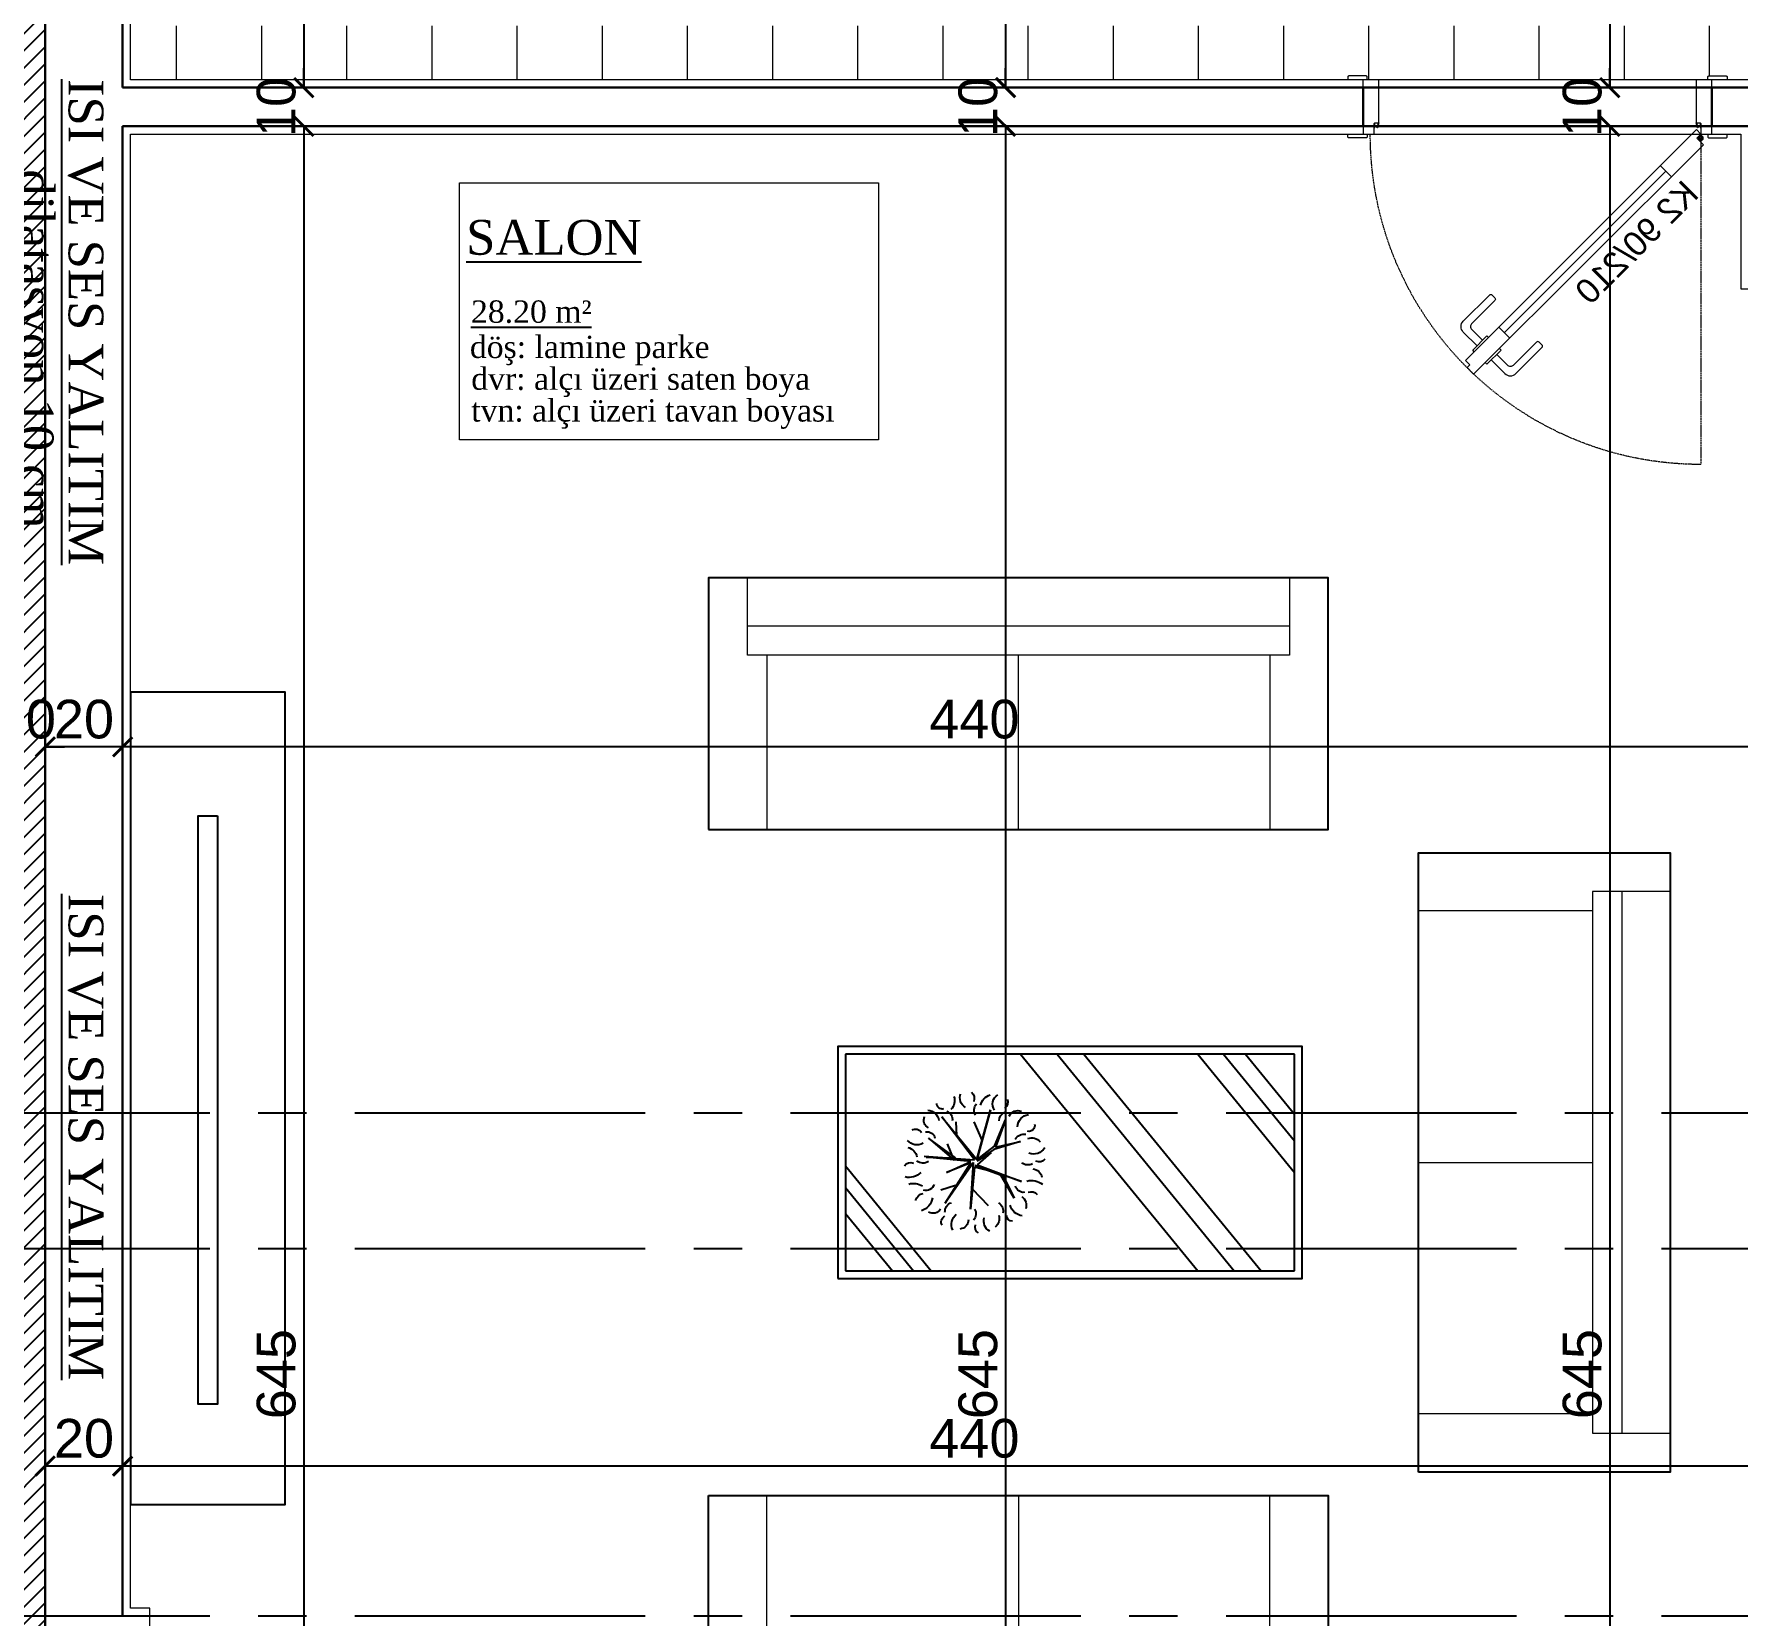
# Model space of a CAD drawing. Header units: millimetres. Extents: x 2778 to 13672, y 1832 to 5175.
# Drawn here: x 11923.3 to 12363.4, y 2770.2 to 3179.1 of the extents above; entities that cross this region are included whole.
import ezdxf

# ---------------------------------------------------------------- set-up
doc = ezdxf.new("R2010")
doc.units = ezdxf.units.MM
for name, pattern in [('CENTER2', [112.5, 75, -12.5, 12.5, -12.5]), ('DASHDOT2', [12.7, 6.35, -3.175, 0, -3.175]), ('DOTX2', [0.5, 0, -0.5])]:
    doc.linetypes.add(name, pattern=pattern)
for name, color, linetype in [('0-HSL-HTC', 7, 'Continuous'), ('7-DCR-FRN', 8, 'Continuous'), ('Yazi', 7, 'Continuous')]:
    doc.layers.add(name, color=color, linetype=linetype)
for name, color, linetype, lineweight in [('aks', 251, 'DASHDOT2', 35), ('duvar', 232, 'Continuous', 30), ('ince', 37, 'Continuous', 0), ('iz', 1, 'DOTX2', 20), ('kapı', 3, 'Continuous', 18), ('sıva iç', 21, 'Continuous', 0), ('yazı', 11, 'Continuous', 20), ('z - tarama', 251, 'Continuous', 18), ('ölçü dış', 192, 'Continuous', 20), ('ÖLÇÜ İÇ', 7, 'Continuous', 9)]:
    doc.layers.add(name, color=color, linetype=linetype, lineweight=lineweight)
doc.styles.get("Standard").update_dxf_attribs({"font": 'arial.ttf'})
doc.styles.add('Times roman', font='times.ttf')
doc.dimstyles.new('zulay iç ölçü', dxfattribs={"dimtxt": 10, "dimasz": 5, "dimexe": 0.18, "dimexo": 0, "dimgap": 2, "dimtad": 3, "dimdec": 0, "dimzin": 0, "dimdsep": 46, "dimtxsty": 'Standard', "dimblk": 'ARCHTICK', "dimcen": 0.09, "dimse1": 1, "dimse2": 1, "dimadec": 0, "dimazin": 0, "dimtfac": 1, "dimtdec": 0, "dimtix": 1, "dimtofl": 0, "dimtmove": 0, "dimatfit": 3, "dimldrblk": 'ARCHTICK', "dimfxl": 1, "dimtolj": 1, "dimtzin": 0, "dimarcsym": 0})

# ---------------------------------------------------------------- blocks, each defined once
blk = doc.blocks.new('sadsfsfsf')
at = {"layer": 'ince'}
for p, q in [((0.7, 0), (-0.7, 0)), ((0, 0.7), (0, -0.7))]:
    blk.add_line(p, q, dxfattribs=at)
for radius in [0.6, 0.45]:
    blk.add_circle((0, 0), radius, dxfattribs=at)
blk = doc.blocks.new('eddeded')
at = {"layer": 'duvar'}
for p, q in [((-48.21, 54.38), (-38.21, 54.38)), ((-48.21, -35.62), (-38.21, -35.62))]:
    blk.add_line(p, q, dxfattribs=at)
at = {"layer": 'ince'}
blk.add_line((-26.6, -23.78), (15.13, 17.96), dxfattribs=at)
for points in [[(-50.21, 53.38), (-50.96, 53.38, -0.414214), (-51.21, 53.63), (-51.21, 58.13, -0.414214), (-50.96, 58.38), (-50.21, 58.38)], [(-36.21, 53.38), (-35.46, 53.38, 0.414214), (-35.21, 53.63), (-35.21, 58.13, 0.414214), (-35.46, 58.38), (-36.21, 58.38)], [(-50.21, -34.62), (-50.96, -34.62, 0.414214), (-51.21, -34.87), (-51.21, -39.37, 0.414214), (-50.96, -39.62), (-50.21, -39.62)], [(-36.21, -34.62), (-35.46, -34.62, -0.414214), (-35.21, -34.87), (-35.21, -39.37, -0.414214), (-35.46, -39.62), (-36.21, -39.62)]]:
    blk.add_lwpolyline(points, format="xyb", dxfattribs=at)
for points in [[(-39.11, 51.33), (-39.11, 50.38), (-37.81, 50.68), (-37.81, 50.81, -0.112206), (-37.91, 50.76), (-38.72, 50.57, -0.482314), (-39.02, 50.82), (-39.02, 51.24, -0.414214), (-38.77, 51.49), (-37.97, 51.49, -0.170049), (-37.81, 51.43), (-37.81, 51.58), (-38.86, 51.58, 0.414214)], [(17.08, 23.59), (18.49, 25), (14.96, 28.54, 0.414214), (12.13, 28.54), (5.41, 21.82, 0.414214), (5.41, 21.11), (6.12, 20.4, 0.414214), (6.83, 20.4), (12.84, 26.41, -0.414214), (14.25, 26.41)], [(20.76, 19.91), (22.17, 21.32), (25.71, 17.79, -0.414214), (25.71, 14.96), (18.99, 8.24, -0.414214), (18.28, 8.24), (17.58, 8.95, -0.414214), (17.58, 9.66), (23.59, 15.67, 0.414214), (23.59, 17.08)], [(-39.11, -31.62), (-39.11, -32.57, 0.414214), (-38.86, -32.82), (-37.81, -32.82), (-37.81, -32.67, -0.170049), (-37.97, -32.73), (-38.77, -32.73, -0.414214), (-39.02, -32.48), (-39.02, -32.06, -0.482314), (-38.72, -31.81), (-37.91, -32, -0.112206), (-37.81, -32.05), (-37.81, -31.92)]]:
    blk.add_lwpolyline(points, format="xyb", close=True, dxfattribs=at)
for points in [[(20.04, 25.7), (19.62, 26.12), (15.96, 22.47), (16.38, 22.04)], [(22.87, 22.87), (23.29, 22.44), (19.64, 18.79), (19.21, 19.21)]]:
    blk.add_lwpolyline(points, dxfattribs=at)
at = {"layer": 'iz', "ltscale": 0.1}
for p, q in [((-48.21, -35.62), (-48.21, 54.38)), ((-38.21, -35.62), (-38.21, 54.38)), ((-36.21, -32.82), (49.19, -32.82))]:
    blk.add_line(p, q, dxfattribs=at)
blk.add_arc((-36.22, -32.83), 85.41, 0.0042, 89.9958, dxfattribs=at)
at = {"layer": 'kapı'}
for p, q in [((13.72, 19.37), (16.54, 16.54)), ((-28.02, -22.36), (-25.19, -25.19))]:
    blk.add_line(p, q, dxfattribs=at)
for points in [[(-36.21, 54.38), (-36.21, 51.58), (-38.86, 51.58, 0.414214), (-39.11, 51.33), (-39.11, 50.38), (-50.21, 50.38), (-50.21, 54.38)], [(-50.21, -35.62), (-50.21, -31.62), (-39.11, -31.62), (-39.11, -32.57, 0.414214), (-38.86, -32.82), (-36.21, -32.82), (-36.21, -35.62), (-36.21, -35.62)]]:
    blk.add_lwpolyline(points, format="xyb", dxfattribs=at)
blk.add_lwpolyline([(-36.21, -32.82), (-35.15, -31.76), (-33.46, -33.46), (25.87, 25.87), (24.17, 27.57), (23.47, 26.86), (22.33, 27.99), (-37.35, -31.69), (-36.21, -32.82)], dxfattribs=at)
at = {"layer": 'sıva iç'}
for p, q in [((-48.21, 54.38), (-50.21, 54.38)), ((-38.21, 54.38), (-36.21, 54.38)), ((-48.21, -35.62), (-50.21, -35.62)), ((-36.21, -35.62), (-38.21, -35.62))]:
    blk.add_line(p, q, dxfattribs=at)
at = {"layer": 'ölçü dış'}
blk.add_line((-38.21, -35.62), (-48.21, -35.62), dxfattribs=at)
at = {"layer": 'ince', "rotation": 90}
blk.add_blockref('sadsfsfsf', (-35.15, -32.82), dxfattribs=at)
at = {"layer": 'yazı'}
blk.add_text('K2 90/210', height=6.328, rotation=45, dxfattribs=at).set_placement((-20.24, -32.71))
blk = doc.blocks.new('*U35')
at = {"layer": '7-DCR-FRN'}
for p, q in [((-13.15, 58), (-28, 45.86)), ((-0.88, 58), (-28, 35.83)), ((-6.49, 58), (-28, 40.42)), ((28, 58), (-28, 58)), ((-28, 58), (-28, -58)), ((28, -58), (28, 58)), ((0.26, 25.6), (1.41, 37.17)), ((6.31, 36.53), (0.64, 29.93)), ((1.67, 37.69), (0.65, 24.69)), ((1.41, 37.17), (1.16, 29.54)), ((1.16, 29.54), (6.31, 36.53)), ((0, 24.95), (-10.54, 32.22)), ((-10.54, 32.22), (-0.13, 25.6)), ((-5.99, 29.58), (-7.12, 33.35)), ((-0.13, 25.6), (-2.57, 31.88)), ((-2.57, 31.88), (0.26, 25.6)), ((0.64, 29.93), (4.84, 31.63)), ((0.65, 24.69), (11.81, 33.07)), ((11.81, 33.07), (0.78, 24.08)), ((6.96, 29.2), (10.52, 29.43)), ((-1.17, 24.69), (-12.05, 25.72)), ((-12.05, 25.72), (0, 24.95)), ((-6.77, 25.25), (-11.09, 21.12)), ((-4.89, 12.51), (-0.78, 24.56)), ((-0.65, 23.95), (-4.89, 12.51)), ((-0.78, 24.56), (-3.46, 17.28)), ((-2.81, 18.14), (-1.17, 24.69)), ((2.56, 20.36), (-0.65, 23.95)), ((3.38, 19.62), (0.39, 23.95)), ((0.39, 23.95), (2.56, 20.36)), ((13.61, 20.5), (0.65, 24.08)), ((0.65, 24.08), (4.25, 19.5)), ((0.78, 24.08), (13.61, 20.5)), ((5.63, 22.62), (10.52, 24.7)), ((-9.22, 14.41), (-2.81, 18.14)), ((5.38, 12.78), (3.38, 19.62)), ((11.05, 16.64), (3.99, 19.24)), ((3.99, 19.24), (5.38, 12.78)), ((4.25, 19.5), (11.05, 16.64)), ((-3.46, 17.28), (-9.22, 14.41)), ((28, 12.76), (-28, -33.02)), ((28, 3.34), (-28, -42.44)), ((28, -3.59), (-28, -49.37)), ((28, -33.01), (-2.56, -58)), ((28, -39.69), (5.6, -58)), ((28, -45.34), (12.52, -58)), ((-28, -58), (28, -58))]:
    blk.add_line(p, q, dxfattribs=at)
blk.add_lwpolyline([(-30, 60), (-30, -60), (30, -60), (30, 60)], close=True, dxfattribs=at)
blk.add_lwpolyline([(-30, 60), (-30, -60), (30, -60), (30, 60)], close=True, dxfattribs=at)
at = {"layer": '7-DCR-FRN', "extrusion": (0, 0, -1)}
for centre, major_axis, start_param, end_param in [((-10.42, 37.44), (1.76, 1.76), -0.540488, 0.582887), ((-9.63, 40.39), (2.99, 2.99), 0.495607, 1.356514), ((0.32, 41.56), (2.97, 2.97), 3.119665, 4.17552), ((-1.97, 41.19), (1.37, 1.37), -0.168576, 1.180577), ((0.94, 42.5), (2.13, 2.13), 0.99899, 2.174975), ((7.63, 39.52), (-2.18, 2.18), 4.963816, 6.399957), ((6.98, 39.87), (-1.18, 1.18), 1.775821, 3.472355), ((-10.78, 35.44), (-1.67, 1.67), 4.494462, 5.97098), ((-8.38, 39.81), (3.08, 3.08), 2.534785, 3.58455), ((-5.15, 37.17), (1.5, 1.5), 2.597457, 4.255739), ((2.26, 37.93), (-1.73, 1.73), 4.894894, 6.209265), ((5.86, 36.89), (1.46, 1.46), 0.588849, 2.139269), ((10.9, 35.62), (-1.52, 1.52), 5.94085, 7.533141), ((10.51, 36.89), (-2.14, 2.14), 2.412933, 3.806953), ((-16, 27.21), (-2.4, 2.4), 0.343258, 1.666965), ((-15.38, 31.6), (-1.17, 1.17), 0.260288, 1.930326), ((-12.71, 29.84), (-1.73, 1.73), 0.71489, 2.029848), ((11.13, 32.71), (-1.65, 1.65), 2.748968, 4.071251), ((15.17, 33.03), (0.963, 0.963), 3.637708, 5.574611), ((-14.78, 28.65), (1.72, 1.72), 2.359421, 3.812742), ((15.94, 32.92), (2.21, 2.21), 2.001057, 3.151731), ((16.74, 25.48), (2.09, 2.09), 4.465952, 5.85576), ((-16.74, 22.85), (1.17, 1.17), 4.417954, 5.883919), ((-15.15, 19.26), (2.13, 2.13), 4.435356, 5.7884), ((-13.29, 26.69), (1.7, 1.7), 1.811769, 3.074319), ((13.49, 22.17), (-1.83, 1.83), 0.269504, 1.469985), ((14.15, 19.74), (2.41, 2.41), -0.596761, 0.530229), ((16.53, 27.04), (1.65, 1.65), 1.556652, 2.67951), ((-14.51, 21.04), (1.97, 1.97), 2.029873, 3.258277), ((-12.55, 19.63), (-1.68, 1.68), 2.857787, 4.168751), ((10.84, 15.96), (1.63, 1.63), -0.835936, 0.386912), ((15.1, 17.31), (-1.9, 1.9), 0.1729, 1.85548), ((-13.63, 14.85), (1.1, 1.1), 3.912813, 5.455212), ((-10.22, 11.93), (-2.53, 2.53), 5.610896, 6.838603), ((-5.56, 12), (-1.53, 1.53), 5.385771, 6.799513), ((4.4, 11.7), (2.09, 2.09), -0.212594, 0.90159), ((9.15, 10.24), (-2.32, 2.32), 0.812708, 2.215848), ((11.02, 13.49), (-1.7, 1.7), 1.193932, 2.764391), ((15.62, 18.16), (-1.52, 1.52), 3.608489, 4.799895), ((-11.12, 14.28), (-2.11, 2.11), 3.030383, 4.209272), ((-9.53, 9.98), (1.4, 1.4), 0.378865, 1.679355), ((-9.2, 9.93), (-3.22, 3.22), 2.096822, 3.023848), ((-4.24, 9.84), (-1.84, 1.84), 2.447851, 3.758583), ((1.67, 10.9), (1.64, 1.64), 3.381045, 4.65182), ((5.54, 9.37), (2.37, 2.37), 2.915554, 4.30502), ((3.55, 9.86), (-1.98, 1.98), 1.99053, 3.233966), ((9.55, 10.6), (-1.07, 1.07), 3.690915, 5.731825), ((2.08, 7.93), (1.36, 1.36), 3.048732, 4.380826)]:
    blk.add_ellipse(centre, major_axis=major_axis, ratio=1, start_param=start_param, end_param=end_param, dxfattribs=at)
blk = doc.blocks.new('*U27')
at = {"layer": '7-DCR-FRN'}
blk.add_lwpolyline([(0, 10), (160, 10), (160, 75), (0, 75)], close=True, dxfattribs=at)
at = {"layer": '7-DCR-FRN', "lineweight": 9, "flags": 128}
blk.add_lwpolyline([(0, 10), (160, 10), (160, 75), (0, 75)], close=True, dxfattribs=at)
blk.add_lwpolyline([(0, 10), (160, 10), (160, 75), (0, 75)], close=True, dxfattribs=at)
for points in [[(10, 55), (10, 75)], [(150, 75), (150, 75), (150, 55), (150, 55)], [(150, 62.5), (10, 62.5)], [(150, 55), (10, 55)], [(15, 55), (15, 10)], [(80, 10), (80, 55)], [(145, 55), (145, 10)]]:
    blk.add_lwpolyline(points, dxfattribs=at)
blk = doc.blocks.new('*U29')
at = {"layer": '7-DCR-FRN'}
blk.add_lwpolyline([(0, 0), (210, 0), (210, 40), (0, 40)], close=True, dxfattribs=at)
blk.add_lwpolyline([(32, 22.5), (184, 22.5), (184, 17.5), (32, 17.5), (32, 22.5)], dxfattribs=at)
blk = doc.blocks.new('_ArchTick')
at = {"color": 0, "linetype": 'ByBlock', "const_width": 0.15}
blk.add_lwpolyline([(-0.5, -0.5), (0.5, 0.5)], dxfattribs=at)
blk = doc.blocks.new('*D3028')
at = {"layer": 'Defpoints', "color": 0, "transparency": 16777216}
for p in [(11991.29, 3645.23), (11992.97, 3165.23), (11992.97, 3165.23)]:
    blk.add_point(p, dxfattribs=at)
at = {"layer": 'ÖLÇÜ İÇ', "color": 0, "lineweight": -2, "transparency": 16777216}
blk.add_line((11992.97, 3645.23), (11992.97, 3165.23), dxfattribs=at)
at = {"layer": 'ÖLÇÜ İÇ', "color": 0, "lineweight": -2, "transparency": 16777216, "xscale": 5, "yscale": 5, "zscale": 5}
for p, rotation in [((11992.97, 3645.23), 90), ((11992.97, 3165.23), 270)]:
    blk.add_blockref('_ArchTick', p, dxfattribs=dict(at, rotation=rotation))
at = {"layer": 'ÖLÇÜ İÇ', "color": 0, "transparency": 16777216, "insert": (11985.87, 3405.23), "char_height": 10, "attachment_point": 5, "rotation": 90}
blk.add_mtext('\\A1;480', dxfattribs=at)
blk = doc.blocks.new('*D3029')
at = {"layer": 'Defpoints', "color": 0, "transparency": 16777216}
for p in [(11992.97, 3165.23), (11992.97, 3155.23), (11992.97, 3155.23)]:
    blk.add_point(p, dxfattribs=at)
at = {"layer": 'ÖLÇÜ İÇ', "color": 0, "lineweight": -2, "transparency": 16777216}
for p, q in [((11992.97, 3165.23), (11992.97, 3170.23)), ((11992.97, 3155.23), (11992.97, 3150.23))]:
    blk.add_line(p, q, dxfattribs=at)
at = {"layer": 'ÖLÇÜ İÇ', "color": 0, "lineweight": -2, "transparency": 16777216, "xscale": 5, "yscale": 5, "zscale": 5}
for p, rotation in [((11992.97, 3165.23), 270), ((11992.97, 3155.23), 90)]:
    blk.add_blockref('_ArchTick', p, dxfattribs=dict(at, rotation=rotation))
at = {"layer": 'ÖLÇÜ İÇ', "color": 0, "transparency": 16777216, "insert": (11985.87, 3160.23), "char_height": 10, "attachment_point": 5, "rotation": 90}
blk.add_mtext('\\A1;10', dxfattribs=at)
blk = doc.blocks.new('*D3030')
at = {"layer": 'Defpoints', "color": 0, "transparency": 16777216}
for p in [(11992.97, 3155.23), (11992.97, 2510.23), (11992.97, 2510.23)]:
    blk.add_point(p, dxfattribs=at)
at = {"layer": 'ÖLÇÜ İÇ', "color": 0, "lineweight": -2, "transparency": 16777216}
blk.add_line((11992.97, 3155.23), (11992.97, 2510.23), dxfattribs=at)
at = {"layer": 'ÖLÇÜ İÇ', "color": 0, "lineweight": -2, "transparency": 16777216, "xscale": 5, "yscale": 5, "zscale": 5}
for p, rotation in [((11992.97, 3155.23), 90), ((11992.97, 2510.23), 270)]:
    blk.add_blockref('_ArchTick', p, dxfattribs=dict(at, rotation=rotation))
at = {"layer": 'ÖLÇÜ İÇ', "color": 0, "transparency": 16777216, "insert": (11985.87, 2832.73), "char_height": 10, "attachment_point": 5, "rotation": 90}
blk.add_mtext('\\A1;645', dxfattribs=at)
blk = doc.blocks.new('*D3038')
at = {"layer": 'Defpoints', "color": 0, "transparency": 16777216}
for p in [(12166.93, 3295.23), (12174.23, 3165.23), (12174.23, 3165.23)]:
    blk.add_point(p, dxfattribs=at)
at = {"layer": 'ÖLÇÜ İÇ', "color": 0, "lineweight": -2, "transparency": 16777216}
blk.add_line((12174.23, 3295.23), (12174.23, 3165.23), dxfattribs=at)
at = {"layer": 'ÖLÇÜ İÇ', "color": 0, "lineweight": -2, "transparency": 16777216, "xscale": 5, "yscale": 5, "zscale": 5}
for p, rotation in [((12174.23, 3295.23), 90), ((12174.23, 3165.23), 270)]:
    blk.add_blockref('_ArchTick', p, dxfattribs=dict(at, rotation=rotation))
at = {"layer": 'ÖLÇÜ İÇ', "color": 0, "transparency": 16777216, "insert": (12167.12, 3230.23), "char_height": 10, "attachment_point": 5, "rotation": 90}
blk.add_mtext('\\A1;130', dxfattribs=at)
blk = doc.blocks.new('*D3039')
at = {"layer": 'Defpoints', "color": 0, "transparency": 16777216}
for p in [(12174.23, 3165.23), (12174.23, 3155.23), (12174.23, 3155.23)]:
    blk.add_point(p, dxfattribs=at)
at = {"layer": 'ÖLÇÜ İÇ', "color": 0, "lineweight": -2, "transparency": 16777216}
for p, q in [((12174.23, 3165.23), (12174.23, 3170.23)), ((12174.23, 3155.23), (12174.23, 3150.23))]:
    blk.add_line(p, q, dxfattribs=at)
at = {"layer": 'ÖLÇÜ İÇ', "color": 0, "lineweight": -2, "transparency": 16777216, "xscale": 5, "yscale": 5, "zscale": 5}
for p, rotation in [((12174.23, 3165.23), 270), ((12174.23, 3155.23), 90)]:
    blk.add_blockref('_ArchTick', p, dxfattribs=dict(at, rotation=rotation))
at = {"layer": 'ÖLÇÜ İÇ', "color": 0, "transparency": 16777216, "insert": (12167.13, 3160.23), "char_height": 10, "attachment_point": 5, "rotation": 90}
blk.add_mtext('\\A1;10', dxfattribs=at)
blk = doc.blocks.new('*D3040')
at = {"layer": 'Defpoints', "color": 0, "transparency": 16777216}
for p in [(12174.23, 3155.23), (12174.23, 2510.23), (12174.23, 2510.23)]:
    blk.add_point(p, dxfattribs=at)
at = {"layer": 'ÖLÇÜ İÇ', "color": 0, "lineweight": -2, "transparency": 16777216}
blk.add_line((12174.23, 3155.23), (12174.23, 2510.23), dxfattribs=at)
at = {"layer": 'ÖLÇÜ İÇ', "color": 0, "lineweight": -2, "transparency": 16777216, "xscale": 5, "yscale": 5, "zscale": 5}
for p, rotation in [((12174.23, 3155.23), 90), ((12174.23, 2510.23), 270)]:
    blk.add_blockref('_ArchTick', p, dxfattribs=dict(at, rotation=rotation))
at = {"layer": 'ÖLÇÜ İÇ', "color": 0, "transparency": 16777216, "insert": (12167.13, 2832.73), "char_height": 10, "attachment_point": 5, "rotation": 90}
blk.add_mtext('\\A1;645', dxfattribs=at)
blk = doc.blocks.new('*D3045')
at = {"layer": 'Defpoints', "color": 0, "transparency": 16777216}
for p in [(12330.32, 3295.23), (12330.32, 3165.23), (12330.32, 3165.23)]:
    blk.add_point(p, dxfattribs=at)
at = {"layer": 'ÖLÇÜ İÇ', "color": 0, "lineweight": -2, "transparency": 16777216}
blk.add_line((12330.32, 3295.23), (12330.32, 3165.23), dxfattribs=at)
at = {"layer": 'ÖLÇÜ İÇ', "color": 0, "lineweight": -2, "transparency": 16777216, "xscale": 5, "yscale": 5, "zscale": 5}
for p, rotation in [((12330.32, 3295.23), 90), ((12330.32, 3165.23), 270)]:
    blk.add_blockref('_ArchTick', p, dxfattribs=dict(at, rotation=rotation))
at = {"layer": 'ÖLÇÜ İÇ', "color": 0, "transparency": 16777216, "insert": (12323.21, 3230.23), "char_height": 10, "attachment_point": 5, "rotation": 90}
blk.add_mtext('\\A1;130', dxfattribs=at)
blk = doc.blocks.new('*D3046')
at = {"layer": 'Defpoints', "color": 0, "transparency": 16777216}
for p in [(12330.32, 3165.23), (12330.32, 3155.23), (12330.32, 3155.23)]:
    blk.add_point(p, dxfattribs=at)
at = {"layer": 'ÖLÇÜ İÇ', "color": 0, "lineweight": -2, "transparency": 16777216}
for p, q in [((12330.32, 3165.23), (12330.32, 3170.23)), ((12330.32, 3155.23), (12330.32, 3150.23))]:
    blk.add_line(p, q, dxfattribs=at)
at = {"layer": 'ÖLÇÜ İÇ', "color": 0, "lineweight": -2, "transparency": 16777216, "xscale": 5, "yscale": 5, "zscale": 5}
for p, rotation in [((12330.32, 3165.23), 270), ((12330.32, 3155.23), 90)]:
    blk.add_blockref('_ArchTick', p, dxfattribs=dict(at, rotation=rotation))
at = {"layer": 'ÖLÇÜ İÇ', "color": 0, "transparency": 16777216, "insert": (12323.22, 3160.23), "char_height": 10, "attachment_point": 5, "rotation": 90}
blk.add_mtext('\\A1;10', dxfattribs=at)
blk = doc.blocks.new('*D3047')
at = {"layer": 'Defpoints', "color": 0, "transparency": 16777216}
for p in [(12330.32, 3155.23), (12330.32, 2510.23), (12330.32, 2510.23)]:
    blk.add_point(p, dxfattribs=at)
at = {"layer": 'ÖLÇÜ İÇ', "color": 0, "lineweight": -2, "transparency": 16777216}
blk.add_line((12330.32, 3155.23), (12330.32, 2510.23), dxfattribs=at)
at = {"layer": 'ÖLÇÜ İÇ', "color": 0, "lineweight": -2, "transparency": 16777216, "xscale": 5, "yscale": 5, "zscale": 5}
for p, rotation in [((12330.32, 3155.23), 90), ((12330.32, 2510.23), 270)]:
    blk.add_blockref('_ArchTick', p, dxfattribs=dict(at, rotation=rotation))
at = {"layer": 'ÖLÇÜ İÇ', "color": 0, "transparency": 16777216, "insert": (12323.22, 2832.73), "char_height": 10, "attachment_point": 5, "rotation": 90}
blk.add_mtext('\\A1;645', dxfattribs=at)
blk = doc.blocks.new('*D3156')
at = {"layer": 'Defpoints', "color": 0, "transparency": 16777216}
for p in [(11946.17, 2994.85), (11946.17, 2994.85), (12386.17, 2994.85)]:
    blk.add_point(p, dxfattribs=at)
at = {"layer": 'ÖLÇÜ İÇ', "color": 0, "lineweight": -2, "transparency": 16777216}
blk.add_line((12386.17, 2994.85), (11946.17, 2994.85), dxfattribs=at)
at = {"layer": 'ÖLÇÜ İÇ', "color": 0, "lineweight": -2, "transparency": 16777216, "xscale": 5, "yscale": 5, "zscale": 5, "rotation": 180}
blk.add_blockref('_ArchTick', (11946.17, 2994.85), dxfattribs=at)
at = {"layer": 'ÖLÇÜ İÇ', "color": 0, "lineweight": -2, "transparency": 16777216, "xscale": 5, "yscale": 5, "zscale": 5}
blk.add_blockref('_ArchTick', (12386.17, 2994.85), dxfattribs=at)
at = {"layer": 'ÖLÇÜ İÇ', "color": 0, "transparency": 16777216, "insert": (12166.17, 3001.95), "char_height": 10, "attachment_point": 5}
blk.add_mtext('\\A1;440', dxfattribs=at)
blk = doc.blocks.new('*D3157')
at = {"layer": 'Defpoints', "color": 0, "transparency": 16777216}
for p in [(11926.17, 2994.85), (11926.17, 2994.85), (11946.17, 2994.85)]:
    blk.add_point(p, dxfattribs=at)
at = {"layer": 'ÖLÇÜ İÇ', "color": 0, "lineweight": -2, "transparency": 16777216}
blk.add_line((11946.17, 2994.85), (11926.17, 2994.85), dxfattribs=at)
at = {"layer": 'ÖLÇÜ İÇ', "color": 0, "lineweight": -2, "transparency": 16777216, "xscale": 5, "yscale": 5, "zscale": 5, "rotation": 180}
blk.add_blockref('_ArchTick', (11926.17, 2994.85), dxfattribs=at)
at = {"layer": 'ÖLÇÜ İÇ', "color": 0, "lineweight": -2, "transparency": 16777216, "xscale": 5, "yscale": 5, "zscale": 5}
blk.add_blockref('_ArchTick', (11946.17, 2994.85), dxfattribs=at)
at = {"layer": 'ÖLÇÜ İÇ', "color": 0, "transparency": 16777216, "insert": (11936.17, 3001.95), "char_height": 10, "attachment_point": 5}
blk.add_mtext('\\A1;20', dxfattribs=at)
blk = doc.blocks.new('*D3163')
at = {"layer": 'Defpoints', "color": 0, "transparency": 16777216}
for p in [(11946.17, 2808.98), (11946.17, 2808.98), (12386.17, 2808.98)]:
    blk.add_point(p, dxfattribs=at)
at = {"layer": 'ÖLÇÜ İÇ', "color": 0, "lineweight": -2, "transparency": 16777216}
blk.add_line((12386.17, 2808.98), (11946.17, 2808.98), dxfattribs=at)
at = {"layer": 'ÖLÇÜ İÇ', "color": 0, "lineweight": -2, "transparency": 16777216, "xscale": 5, "yscale": 5, "zscale": 5, "rotation": 180}
blk.add_blockref('_ArchTick', (11946.17, 2808.98), dxfattribs=at)
at = {"layer": 'ÖLÇÜ İÇ', "color": 0, "lineweight": -2, "transparency": 16777216, "xscale": 5, "yscale": 5, "zscale": 5}
blk.add_blockref('_ArchTick', (12386.17, 2808.98), dxfattribs=at)
at = {"layer": 'ÖLÇÜ İÇ', "color": 0, "transparency": 16777216, "insert": (12166.17, 2816.08), "char_height": 10, "attachment_point": 5}
blk.add_mtext('\\A1;440', dxfattribs=at)
blk = doc.blocks.new('*D3164')
at = {"layer": 'Defpoints', "color": 0, "transparency": 16777216}
for p in [(11926.17, 2808.98), (11926.17, 2808.98), (11946.17, 2808.98)]:
    blk.add_point(p, dxfattribs=at)
at = {"layer": 'ÖLÇÜ İÇ', "color": 0, "lineweight": -2, "transparency": 16777216}
blk.add_line((11946.17, 2808.98), (11926.17, 2808.98), dxfattribs=at)
at = {"layer": 'ÖLÇÜ İÇ', "color": 0, "lineweight": -2, "transparency": 16777216, "xscale": 5, "yscale": 5, "zscale": 5, "rotation": 180}
blk.add_blockref('_ArchTick', (11926.17, 2808.98), dxfattribs=at)
at = {"layer": 'ÖLÇÜ İÇ', "color": 0, "lineweight": -2, "transparency": 16777216, "xscale": 5, "yscale": 5, "zscale": 5}
blk.add_blockref('_ArchTick', (11946.17, 2808.98), dxfattribs=at)
at = {"layer": 'ÖLÇÜ İÇ', "color": 0, "transparency": 16777216, "insert": (11936.17, 2816.08), "char_height": 10, "attachment_point": 5}
blk.add_mtext('\\A1;20', dxfattribs=at)
blk = doc.blocks.new('*D3366')
at = {"layer": 'Defpoints', "color": 0, "transparency": 16777216}
for p in [(11916.17, 2994.85), (11926.17, 2994.85), (11926.17, 2994.85)]:
    blk.add_point(p, dxfattribs=at)
at = {"layer": 'ÖLÇÜ İÇ', "color": 0, "lineweight": -2, "transparency": 16777216}
for p, q in [((11916.17, 2994.85), (11911.17, 2994.85)), ((11926.17, 2994.85), (11931.17, 2994.85))]:
    blk.add_line(p, q, dxfattribs=at)
at = {"layer": 'ÖLÇÜ İÇ', "color": 0, "lineweight": -2, "transparency": 16777216, "xscale": 5, "yscale": 5, "zscale": 5}
blk.add_blockref('_ArchTick', (11916.17, 2994.85), dxfattribs=at)
at = {"layer": 'ÖLÇÜ İÇ', "color": 0, "lineweight": -2, "transparency": 16777216, "xscale": 5, "yscale": 5, "zscale": 5, "rotation": 180}
blk.add_blockref('_ArchTick', (11926.17, 2994.85), dxfattribs=at)
at = {"layer": 'ÖLÇÜ İÇ', "color": 0, "transparency": 16777216, "insert": (11921.17, 3001.95), "char_height": 10, "attachment_point": 5}
blk.add_mtext('\\A1;10', dxfattribs=at)

msp = doc.modelspace()

# ---------------------------------------------------------------- hatches: boundary and pattern name
at = {"layer": '0-HSL-HTC'}
h = msp.add_hatch(dxfattribs=at)
h.set_pattern_fill('ANSI31', color=2, scale=25)
h.set_pattern_definition([(45, (-1051519.919, 409725.164), (-2.209708691, 2.209708691), [])])
h.paths.add_polyline_path([(11916.17, 4690.23), (11926.17, 4690.23), (11926.17, 2620.23), (11916.17, 2620.23)])
at = {"layer": 'z - tarama', "true_color": 0xffffff}
h = msp.add_hatch(dxfattribs=at)
h.set_pattern_fill('ANGLE', scale=80, style=0)
h.set_pattern_definition([(0, (-1051519.92, 409725.164), (0, 22), [16, -6]), (90, (-1051519.92, 409725.164), (-22, 1e-15), [16, -6])])
h.paths.add_polyline_path([(12861.17, 3205.23), (12969.17, 3205.23), (12969.17, 3196.6), (12968.17, 3196.6), (12968.17, 3191.6), (12969.17, 3191.6), (12969.17, 3077.23), (12946.83, 3077.23), (12946.83, 3078.23), (12941.83, 3078.23), (12941.83, 3077.23), (12938.83, 3077.23), (12861.17, 3077.23)])
h.paths.add_polyline_path([(12861.17, 3250.23), (12969.17, 3250.23), (12969.17, 3205.23), (12861.17, 3205.23)])
h.paths.add_polyline_path([(12861.17, 3293.23), (12864.23, 3293.23), (12864.23, 3292.23), (12869.23, 3292.23), (12869.23, 3293.23), (12872.23, 3293.23), (12957.23, 3293.23), (12957.23, 3292.23), (12962.23, 3292.23), (12962.23, 3293.23), (12969.17, 3293.23), (12969.17, 3289.6), (12968.17, 3289.6), (12968.17, 3284.6), (12969.17, 3284.6), (12969.17, 3281.6), (12969.17, 3250.23), (12861.17, 3250.23)])
h.paths.add_polyline_path([(12536.17, 3293.23), (12573.75, 3293.23), (12573.75, 3292.23), (12578.75, 3292.23), (12578.75, 3293.23), (12581.75, 3293.23), (12666.75, 3293.23), (12666.75, 3292.23), (12671.75, 3292.23), (12671.75, 3293.23), (12861.17, 3293.23), (12861.17, 3250.23), (12536.17, 3250.23)])
h.paths.add_polyline_path([(12536.17, 3250.23), (12861.17, 3250.23), (12861.17, 3205.23), (12536.17, 3205.23)])
h.paths.add_polyline_path([(12536.17, 3205.23), (12861.17, 3205.23), (12861.17, 3075.23), (12846.17, 3075.23), (12846.17, 3165.23), (12536.17, 3165.23)])
h.paths.add_polyline_path([(12849.08, 3078.23), (12853.83, 3078.23), (12853.83, 3077.98, 0.414214), (12853.58, 3078.23), (12848.83, 3078.23), (12848.83, 3077.98, -0.414214)], flags=16)
h.paths.add_polyline_path([(12431.17, 3205.23), (12536.17, 3205.23), (12536.17, 3167.23), (12499.28, 3167.23), (12499.28, 3168.23), (12494.28, 3168.23), (12494.28, 3167.23), (12491.28, 3167.23), (12431.17, 3167.23)])
h.paths.add_polyline_path([(12431.17, 3250.23), (12536.17, 3250.23), (12536.17, 3205.23), (12431.17, 3205.23)])
h.paths.add_polyline_path([(12431.17, 3293.23), (12536.17, 3293.23), (12536.17, 3250.23), (12431.17, 3250.23)])
h.paths.add_polyline_path([(12386.17, 3293.23), (12431.17, 3293.23), (12431.17, 3250.23), (12386.17, 3250.23)])
h.paths.add_polyline_path([(12386.17, 3250.23), (12431.17, 3250.23), (12431.17, 3205.23), (12386.17, 3205.23)])
h.paths.add_polyline_path([(12386.17, 3205.23), (12431.17, 3205.23), (12431.17, 3167.23), (12406.28, 3167.23), (12406.28, 3168.23), (12401.28, 3168.23), (12401.28, 3167.23), (12386.17, 3167.23)])
h.paths.add_polyline_path([(11948.17, 3205.23), (12386.17, 3205.23), (12386.17, 3167.23), (12360.63, 3167.23), (12360.63, 3168.23), (12355.63, 3168.23), (12355.63, 3167.23), (12352.63, 3167.23), (12267.63, 3167.23), (12267.63, 3168.23), (12262.63, 3168.23), (12262.63, 3167.23), (11948.17, 3167.23)])
h.paths.add_polyline_path([(12097.03, 3250.23), (12386.17, 3250.23), (12386.17, 3205.23), (11948.17, 3205.23), (11948.17, 3248.23), (11953.17, 3248.23), (11953.17, 3250.23), (11987.27, 3250.23), (11987.27, 3210.98), (12097.03, 3210.98)])
h.paths.add_polyline_path([(12097.03, 3276.65), (11987.27, 3276.65), (11987.27, 3250.23), (11953.17, 3250.23), (11953.17, 3295.23), (12099.17, 3295.23), (12099.17, 3293.23), (12139.17, 3293.23), (12167.19, 3293.23), (12167.19, 3292.23), (12172.19, 3292.23), (12172.19, 3293.23), (12175.19, 3293.23), (12260.19, 3293.23), (12260.19, 3292.23), (12265.19, 3292.23), (12265.19, 3293.23), (12282.1, 3293.23), (12282.1, 3292.23), (12287.1, 3292.23), (12287.1, 3293.23), (12290.1, 3293.23), (12375.1, 3293.23), (12375.1, 3292.23), (12380.1, 3292.23), (12380.1, 3293.23), (12386.17, 3293.23), (12386.17, 3250.23), (12097.03, 3250.23)])
h.paths.add_polyline_path([(11953.17, 3355.23), (12099.17, 3355.23), (12099.17, 3295.23), (11953.17, 3295.23)])
h.paths.add_polyline_path([(11953.17, 3445.23), (12099.17, 3445.23), (12099.17, 3355.23), (11953.17, 3355.23)])
h.paths.add_polyline_path([(11953.17, 3460.23), (12099.17, 3460.23), (12099.17, 3445.23), (11953.17, 3445.23)])
h.paths.add_polyline_path([(11953.17, 3505.23), (12099.17, 3505.23), (12099.17, 3460.23), (11953.17, 3460.23)])
h.paths.add_polyline_path([(11948.17, 3643.23), (12099.17, 3643.23), (12099.17, 3505.23), (11953.17, 3505.23), (11953.17, 3507.23), (11948.17, 3507.23)])

# ---------------------------------------------------------------- linework, layer by layer
at = {"layer": 'aks', "color": 251, "linetype": 'CENTER2', "lineweight": -3}
for points in [[(11926.17, 2140.23), (11926.17, 5100.23)], [(8406.17, 2900.23), (13636.17, 2900.23)], [(8406.17, 2865.23), (13636.17, 2865.23)], [(8406.17, 2770.23), (13636.17, 2770.23)]]:
    msp.add_lwpolyline(points, dxfattribs=at)
at = {"layer": 'duvar', "lineweight": 30}
for p, q in [((11926.17, 2770.23), (11926.17, 3295.23)), ((11946.17, 3165.23), (11946.17, 3295.23)), ((11946.17, 3165.23), (12846.17, 3165.23)), ((11946.17, 3155.23), (11946.17, 2770.23)), ((11946.17, 3155.23), (12386.17, 3155.23))]:
    msp.add_line(p, q, dxfattribs=at)
at = {"layer": 'sıva iç'}
for points in [[(12969.17, 3077.23), (12848.17, 3077.23), (12848.17, 3167.23), (11948.17, 3167.23), (11948.17, 3293.23), (11953.17, 3293.23), (11953.17, 3447.23), (11948.17, 3447.23), (11948.17, 3643.23), (12139.17, 3643.23), (12139.17, 3293.23), (12969.17, 3293.23)], [(12384.17, 2512.23), (11948.17, 2512.23), (11948.17, 2618.23), (11953.17, 2618.23), (11953.17, 2772.23), (11948.17, 2772.23), (11948.17, 3153.23), (12364.17, 3153.23), (12364.17, 3113.23), (12384.17, 3113.23)]]:
    msp.add_lwpolyline(points, close=True, dxfattribs=at)
at = {"layer": 'yazı'}
msp.add_lwpolyline([(12033.19, 3074.18), (12033.19, 3140.61), (12141.41, 3140.61), (12141.41, 3074.18)], close=True, dxfattribs=at)
at = {"layer": 'ÖLÇÜ İÇ', "color": 3, "lineweight": 30}
msp.add_lwpolyline([(11916.17, 4690.23), (11926.17, 4690.23), (11926.17, 2620.23), (11916.17, 2620.23)], close=True, dxfattribs=at)

# ---------------------------------------------------------------- block references
at = {"rotation": 90}
msp.add_blockref('*U35', (12190.86, 2887.43), dxfattribs=at)
at = {"layer": '7-DCR-FRN'}
msp.add_blockref('*U27', (12097.53, 2963.51), dxfattribs=at)
at = {"layer": '7-DCR-FRN', "rotation": 270}
msp.add_blockref('*U29', (11948.17, 3009.01), dxfattribs=at)
at = {"layer": '7-DCR-FRN', "xscale": -1}
for p, rotation in [((12270.87, 2807.43), 270), ((12097.53, 2811.35), 180)]:
    msp.add_blockref('*U27', p, dxfattribs=dict(at, rotation=rotation))
at = {"layer": 'duvar', "lineweight": 30, "xscale": -1, "rotation": 90}
msp.add_blockref('eddeded', (12321.01, 3117.02), dxfattribs=at)

# ---------------------------------------------------------------- texts
at = {"layer": 'Yazi', "color": 2, "style": 'Times roman'}
for p in [(11932.21, 3167.45), (11932.21, 2956.87)]:
    msp.add_text('%%UISI VE SES YALITIM', height=8.9957, rotation=270, dxfattribs=at).set_placement(p)
at = {"layer": 'Yazi', "color": 6, "style": 'Times roman'}
msp.add_text('%%Udilatasyon 10 cm', height=8.9957, rotation=270, dxfattribs=at).set_placement((11919.31, 3144.1))
at = {"layer": 'Yazi', "style": 'Times roman'}
for s, height, p in [('%%USALON', 8.996, (12034.89, 3122.04)), ('%%U28.20 m²', 5.7665, (12036.14, 3104.45))]:
    msp.add_text(s, height=height, dxfattribs=at).set_placement(p)
at = {"layer": 'yazı', "style": 'Times roman'}
for s, p in [('döş: lamine parke', (12035.86, 3095.34)), ('dvr: alçı üzeri saten boya', (12036.21, 3087.12)), ('tvn: alçı üzeri tavan boyası', (12036.21, 3078.92))]:
    msp.add_text(s, height=5.7665, dxfattribs=at).set_placement(p)

# ---------------------------------------------------------------- dimensions: what is measured, and where the dimension line sits
at = {"layer": 'ÖLÇÜ İÇ'}
for base, p1, p2, angle, picture, middle in [((11992.97, 3165.23), (11991.29, 3645.23), (11992.97, 3165.23), 90, '*D3028', (11985.87, 3405.23)), ((12174.23, 3165.23), (12166.93, 3295.23), (12174.23, 3165.23), 90, '*D3038', (12167.12, 3230.23)), ((12330.32, 3165.23), (12330.32, 3295.23), (12330.32, 3165.23), 90, '*D3045', (12323.21, 3230.23)), ((11992.97, 3155.23), (11992.97, 3165.23), (11992.97, 3155.23), 90, '*D3029', (11985.87, 3160.23)), ((12174.23, 3155.23), (12174.23, 3165.23), (12174.23, 3155.23), 90, '*D3039', (12167.13, 3160.23)), ((12330.32, 3155.23), (12330.32, 3165.23), (12330.32, 3155.23), 90, '*D3046', (12323.22, 3160.23)), ((11992.97, 2510.23), (11992.97, 3155.23), (11992.97, 2510.23), 90, '*D3030', (11985.87, 2832.73)), ((12174.23, 2510.23), (12174.23, 3155.23), (12174.23, 2510.23), 90, '*D3040', (12167.13, 2832.73)), ((12330.32, 2510.23), (12330.32, 3155.23), (12330.32, 2510.23), 90, '*D3047', (12323.22, 2832.73)), ((11926.17, 2994.85), (11946.17, 2994.85), (11926.17, 2994.85), 180, '*D3157', (11936.17, 3001.95)), ((11946.17, 2994.85), (12386.17, 2994.85), (11946.17, 2994.85), 180, '*D3156', (12166.17, 3001.95)), ((11926.17, 2808.98), (11946.17, 2808.98), (11926.17, 2808.98), 180, '*D3164', (11936.17, 2816.08)), ((11946.17, 2808.98), (12386.17, 2808.98), (11946.17, 2808.98), 180, '*D3163', (12166.17, 2816.08))]:
    dim = msp.add_linear_dim(base=base, p1=p1, p2=p2, angle=angle, dimstyle='zulay iç ölçü', override={"dimtmove": 1}, dxfattribs=at)
    dim.commit()
    dim.dimension.update_dxf_attribs({"geometry": picture, "text_midpoint": middle})
dim = msp.add_linear_dim(base=(11926.17, 2994.85), p1=(11916.17, 2994.85), p2=(11926.17, 2994.85), dimstyle='zulay iç ölçü', override={"dimtmove": 1}, dxfattribs=at)
dim.commit()
dim.dimension.update_dxf_attribs({"geometry": '*D3366', "text_midpoint": (11921.17, 3001.95)})

doc.saveas('drawing.dxf')
